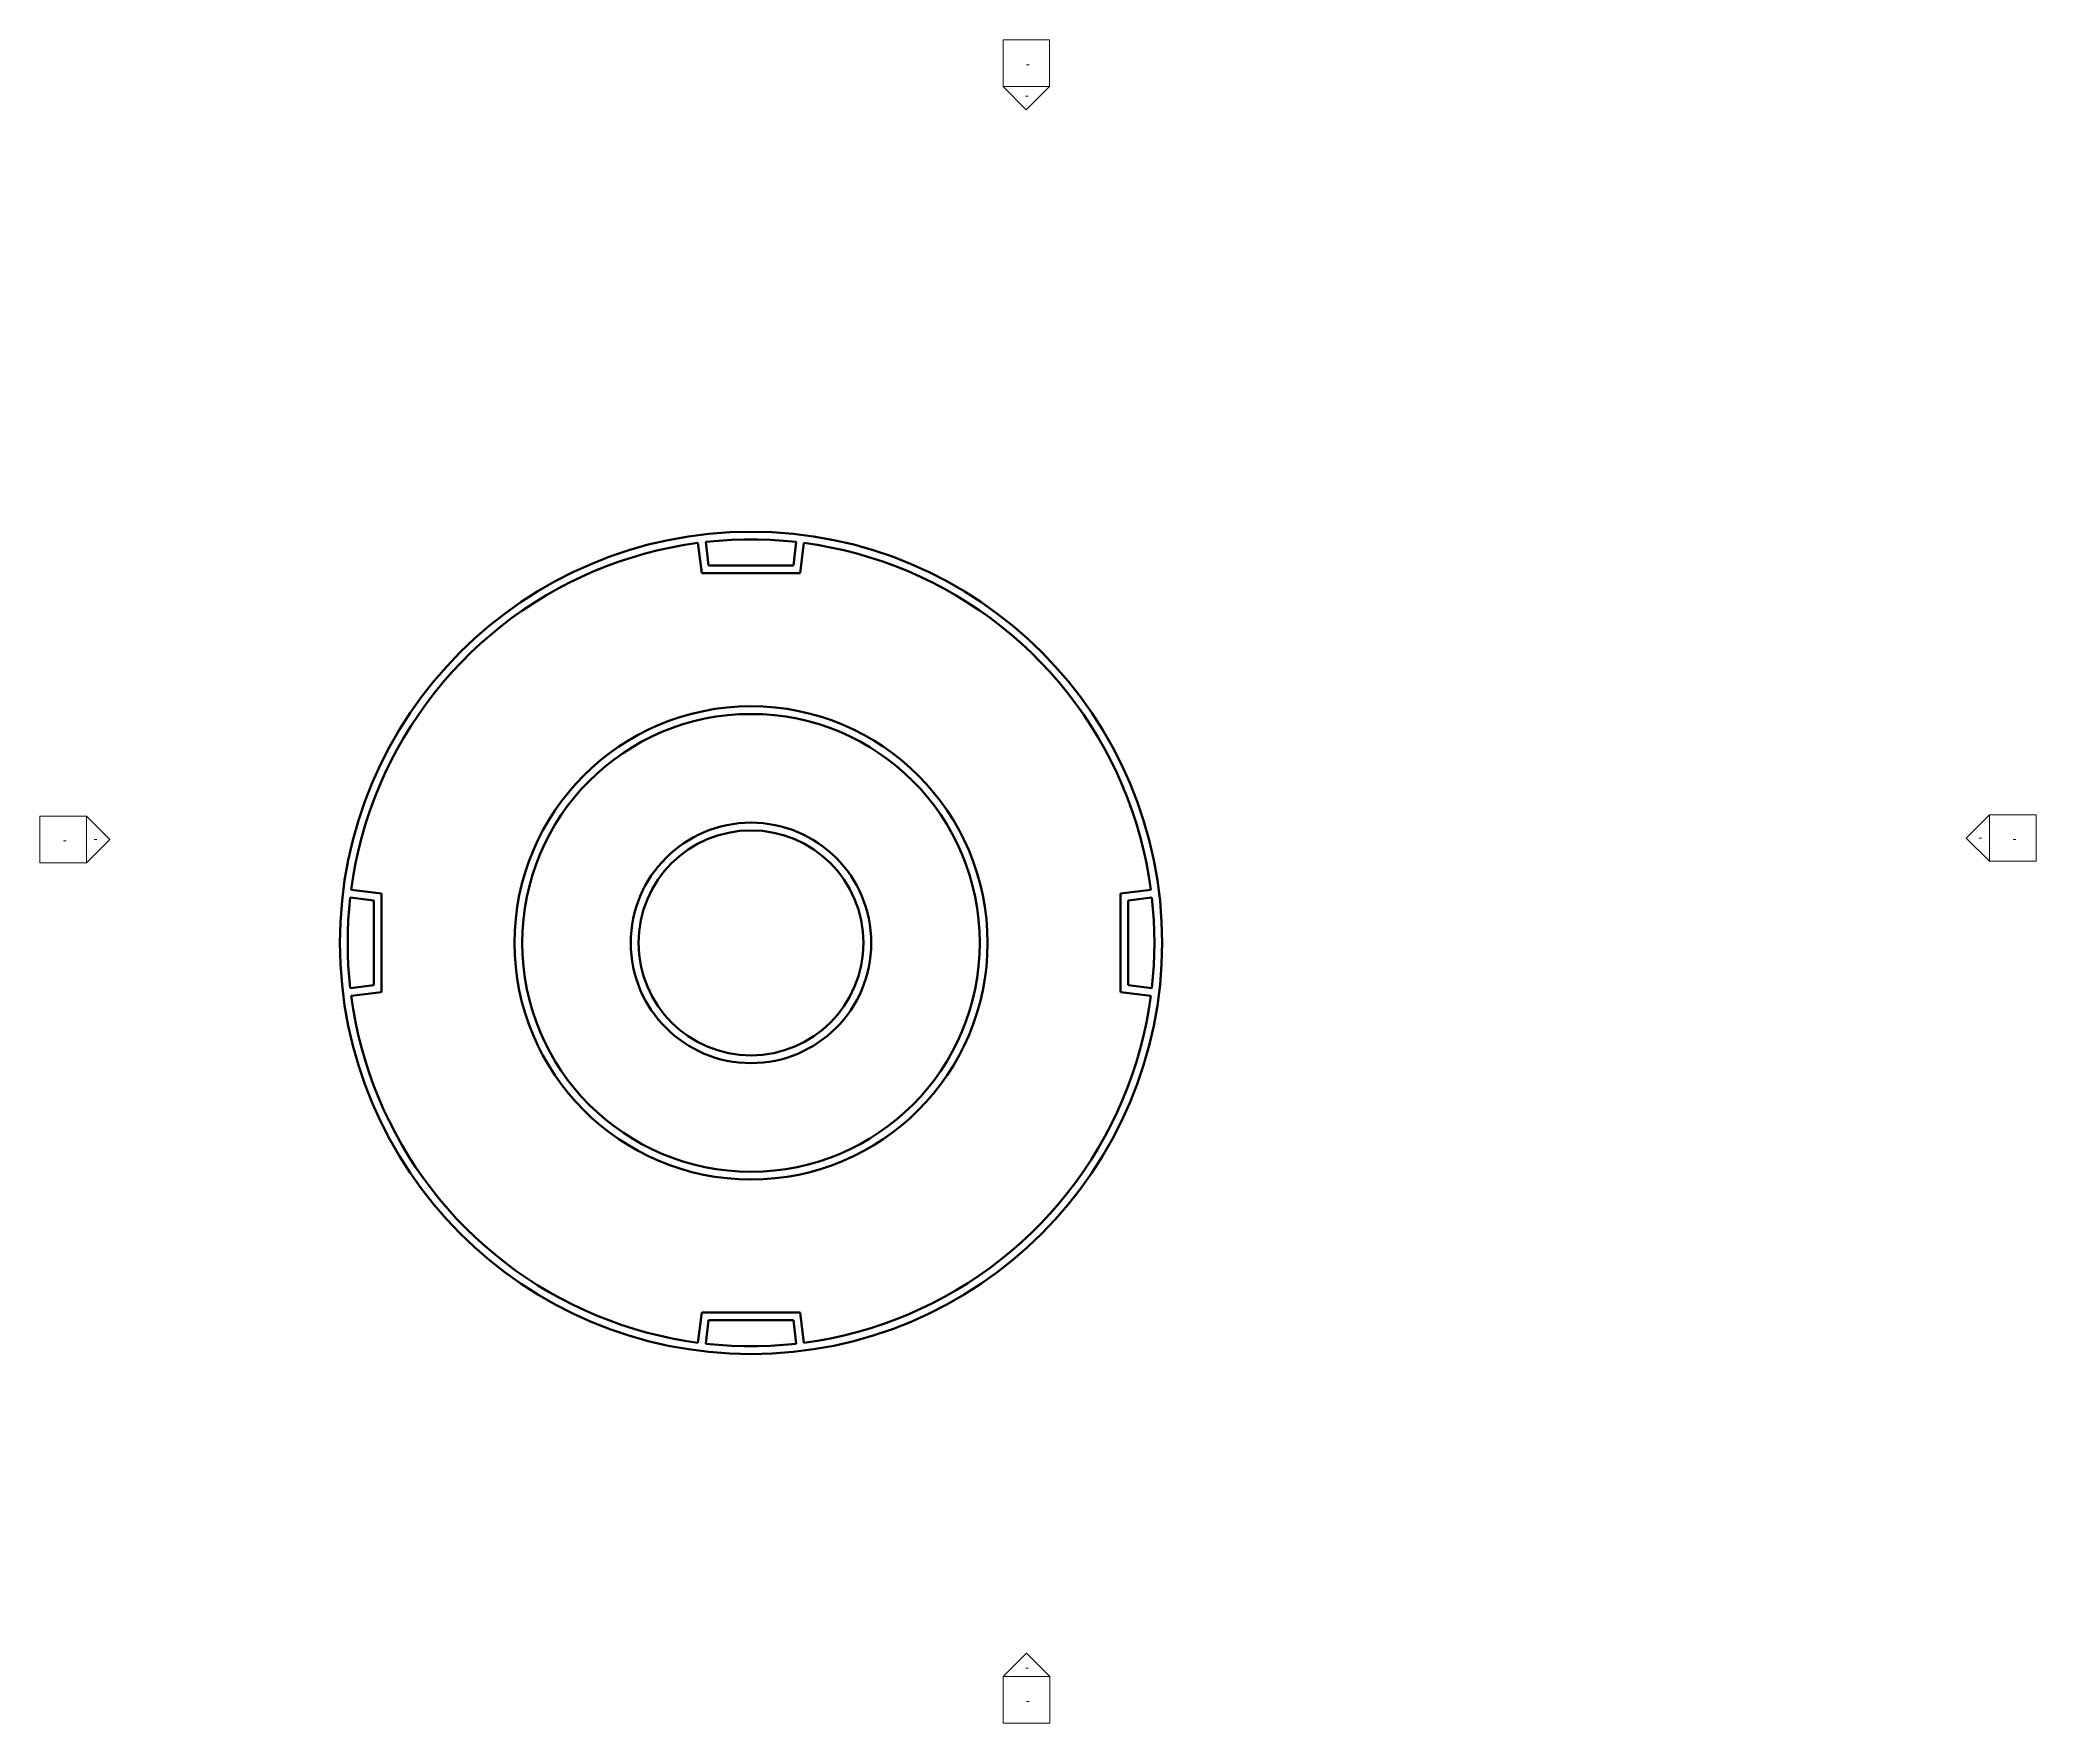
# Model space of a CAD drawing. Header units: inches. Extents: x -1067 to 992, y -835 to 901.
import ezdxf

# ---------------------------------------------------------------- set-up
doc = ezdxf.new("R2010")
doc.units = ezdxf.units.IN
doc.header["$MEASUREMENT"] = 0
doc.layers.add('A-ANNO-SYMB', color=6, linetype='Continuous', lineweight=9)
doc.layers.add('A-WALL', color=2, linetype='Continuous', lineweight=13)

# ---------------------------------------------------------------- blocks, each defined once
blk = doc.blocks.new('Elevation - Detail Number-151647-Arena C Ring')
at = {"layer": 'A-ANNO-SYMB'}
for p, q in [((-0.25, -0.25), (-0.25, 0.25)), ((-0.25, 0.25), (0.25, 0.25)), ((0.25, 0.25), (0.25, -0.25)), ((0.25, -0.25), (-0.25, -0.25))]:
    blk.add_line(p, q, dxfattribs=at)
blk = doc.blocks.new('Elevation - Detail Number-151370-Arena C Ring')
at = {"layer": 'A-ANNO-SYMB'}
for p, q in [((0, 0.25), (-0.25, 0)), ((0.25, 0), (0, 0.25)), ((-0.25, 0), (0.25, 0))]:
    blk.add_line(p, q, dxfattribs=at)
blk = doc.blocks.new('Elevation - Detail Number-V1-Arena C Ring')
at = {"layer": 'A-ANNO-SYMB'}
for p, q in [((0, 0.25), (-0.25, 0)), ((0.25, 0), (0, 0.25)), ((-0.25, 0), (0.25, 0))]:
    blk.add_line(p, q, dxfattribs=at)

msp = doc.modelspace()

# ---------------------------------------------------------------- linework, layer by layer
at = {"layer": 'A-WALL', "lineweight": 50}
for p, q in [((-384.2, 351), (-388.1, 382.3)), ((-380.1, 383.3), (-377.2, 359)), ((-289.7, 359), (-286.7, 383.3)), ((-278.8, 382.3), (-282.6, 351)), ((-282.6, 351), (-384.2, 351)), ((-377.2, 359), (-289.7, 359)), ((-745.8, 24.6), (-714.5, 20.7)), ((-714.5, 20.7), (-714.5, -80.9)), ((47.7, 20.7), (79, 24.6)), ((47.7, -80.9), (47.7, 20.7)), ((-722.5, 13.7), (-746.8, 16.6)), ((-722.5, -73.8), (-722.5, 13.7)), ((79.9, 16.6), (55.7, 13.7)), ((55.7, 13.7), (55.7, -73.8)), ((-746.8, -76.8), (-722.5, -73.8)), ((-714.5, -80.9), (-745.8, -84.8)), ((79, -84.8), (47.7, -80.9)), ((55.7, -73.8), (79.9, -76.8)), ((-388.1, -442.5), (-384.2, -411.2)), ((-384.2, -411.2), (-282.6, -411.2)), ((-282.6, -411.2), (-278.8, -442.5)), ((-377.2, -419.2), (-380.1, -443.5)), ((-289.7, -419.2), (-377.2, -419.2)), ((-286.7, -443.5), (-289.7, -419.2))]:
    msp.add_line(p, q, dxfattribs=at)
for points in [[(-388.1, 382.3), (-401.9, 380.2), (-415.6, 377.7), (-429.2, 374.7), (-442.7, 371.3), (-456.1, 367.4), (-469.4, 363.1), (-482.5, 358.3), (-495.4, 353.1), (-508.1, 347.4), (-520.7, 341.4), (-533, 334.9), (-545.2, 328), (-557, 320.7), (-568.7, 313), (-580, 304.9), (-591.1, 296.5), (-601.9, 287.7), (-612.4, 278.5), (-622.6, 269), (-632.5, 259.1), (-642, 248.9), (-651.2, 238.4), (-660, 227.6), (-668.4, 216.5), (-676.5, 205.2), (-684.2, 193.5), (-691.5, 181.7), (-698.4, 169.5), (-704.9, 157.2), (-711, 144.6), (-716.6, 131.9), (-721.8, 119), (-726.6, 105.9), (-730.9, 92.6), (-734.8, 79.2), (-738.2, 65.7), (-741.2, 52.1), (-743.8, 38.4), (-745.8, 24.6)], [(-286.7, 383.3), (-300, 384.6), (-313.4, 385.4), (-326.7, 385.9), (-340.1, 385.9), (-353.5, 385.4), (-366.8, 384.6), (-380.1, 383.3)], [(79, 24.6), (76.9, 38.4), (74.4, 52.1), (71.4, 65.7), (68, 79.2), (64.1, 92.6), (59.7, 105.9), (55, 119), (49.7, 131.9), (44.1, 144.6), (38, 157.2), (31.6, 169.5), (24.7, 181.7), (17.4, 193.5), (9.7, 205.2), (1.6, 216.5), (-6.9, 227.6), (-15.7, 238.4), (-24.9, 248.9), (-34.4, 259.1), (-44.2, 269), (-54.4, 278.5), (-64.9, 287.7), (-75.7, 296.5), (-86.8, 304.9), (-98.2, 313), (-109.8, 320.7), (-121.7, 328), (-133.8, 334.9), (-146.1, 341.4), (-158.7, 347.4), (-171.4, 353.1), (-184.4, 358.3), (-197.5, 363.1), (-210.7, 367.4), (-224.1, 371.3), (-237.6, 374.7), (-251.3, 377.7), (-265, 380.2), (-278.8, 382.3)], [(-746.8, 16.6), (-747.9, 5), (-748.8, -6.7), (-749.3, -18.4), (-749.4, -30.1)], [(82.6, -30.1), (82.4, -18.4), (81.9, -6.7), (81.1, 5), (79.9, 16.6)], [(-749.4, -30.1), (-749.3, -41.8), (-748.8, -53.5), (-747.9, -65.2), (-746.8, -76.8)], [(79.9, -76.8), (81.1, -65.2), (81.9, -53.5), (82.4, -41.8), (82.6, -30.1)], [(-745.8, -84.8), (-743.8, -98.2), (-741.4, -111.6), (-738.5, -124.9), (-735.2, -138), (-731.4, -151.1), (-727.3, -164), (-722.7, -176.8), (-717.7, -189.5), (-712.3, -202), (-706.4, -214.2), (-700.2, -226.3), (-693.6, -238.2), (-686.6, -249.9), (-679.3, -261.3), (-671.5, -272.5), (-663.4, -283.4), (-655, -294), (-646.2, -304.4), (-637, -314.5), (-627.6, -324.2), (-617.8, -333.7), (-607.7, -342.8), (-597.4, -351.6), (-586.7, -360.1), (-575.8, -368.2), (-564.6, -375.9), (-553.2, -383.3), (-541.5, -390.3), (-529.7, -396.9), (-517.6, -403.1), (-505.3, -408.9), (-492.8, -414.3), (-480.2, -419.3), (-467.4, -423.9), (-454.4, -428.1), (-441.4, -431.8), (-428.2, -435.1), (-414.9, -438), (-401.5, -440.5), (-388.1, -442.5)], [(-278.8, -442.5), (-265, -440.4), (-251.3, -437.9), (-237.6, -434.9), (-224.1, -431.5), (-210.7, -427.6), (-197.5, -423.2), (-184.4, -418.5), (-171.4, -413.3), (-158.7, -407.6), (-146.1, -401.5), (-133.8, -395.1), (-121.7, -388.2), (-109.8, -380.9), (-98.2, -373.2), (-86.8, -365.1), (-75.7, -356.6), (-64.9, -347.8), (-54.4, -338.7), (-44.2, -329.1), (-34.4, -319.3), (-24.9, -309.1), (-15.7, -298.6), (-6.9, -287.8), (1.6, -276.7), (9.7, -265.3), (17.4, -253.7), (24.7, -241.8), (31.6, -229.7), (38, -217.4), (44.1, -204.8), (49.7, -192.1), (55, -179.1), (59.7, -166), (64.1, -152.8), (68, -139.4), (71.4, -125.9), (74.4, -112.3), (76.9, -98.5), (79, -84.8)], [(-380.1, -443.5), (-366.8, -444.7), (-353.5, -445.6), (-340.1, -446), (-326.7, -446), (-313.4, -445.6), (-300, -444.7), (-286.7, -443.5)]]:
    msp.add_lwpolyline(points, dxfattribs=at)
for radius, start, end in [(424, 0, 180), (244, 0, 180), (236, 0, 180), (124, 0, 180), (116, 0, 180), (424, 180, 360), (244, 180, 360), (236, 180, 360), (124, 180, 360), (116, 180, 360)]:
    msp.add_arc((-333.4, -30.1), radius, start, end, dxfattribs=at)

# ---------------------------------------------------------------- block references
at = {"layer": 'A-ANNO-SYMB', "xscale": 95.99999999999994, "yscale": 95.99999999999994, "zscale": 95.99999999999994}
for name, p in [('Elevation - Detail Number-151647-Arena C Ring', (-49.5, 877)), ('Elevation - Detail Number-151647-Arena C Ring', (-1042.8, 76.6)), ('Elevation - Detail Number-151647-Arena C Ring', (968, 78)), ('Elevation - Detail Number-151370-Arena C Ring', (-49.3, -786.6)), ('Elevation - Detail Number-151647-Arena C Ring', (-49.3, -810.6))]:
    msp.add_blockref(name, p, dxfattribs=at)
at = {"layer": 'A-ANNO-SYMB', "extrusion": (0, 0, -1), "xscale": 95.99999999999994, "yscale": 95.99999999999994, "zscale": 95.99999999999994}
for p, rotation in [((49.5, 853), 180), ((1018.8, 76.6), 90.00000000000038)]:
    msp.add_blockref('Elevation - Detail Number-V1-Arena C Ring', p, dxfattribs=dict(at, rotation=rotation))
at = {"layer": 'A-ANNO-SYMB', "xscale": 95.99999999999994, "yscale": 95.99999999999994, "zscale": 95.99999999999994, "rotation": 90}
msp.add_blockref('Elevation - Detail Number-151370-Arena C Ring', (944, 78), dxfattribs=at)

# ---------------------------------------------------------------- next in the draw order: texts
at = {"layer": 'A-ANNO-SYMB', "char_height": 8.852, "width": 4.86, "attachment_point": 2, "line_spacing_factor": 0.938532, "bg_fill": 3, "box_fill_scale": 1.25, "bg_fill_color": 0, "bg_fill_transparency": 0}
for insert in [(-47.9, 880.8), (-49, 848.3), (-1041.2, 80.4), (-1009.4, 81.9), (934.5, 83.2), (969.6, 81.8), (-48.8, -772.4), (-47.8, -806.8)]:
    msp.add_mtext('\\fArial|b0|i0|c0|p34|;-', dxfattribs=dict(at, insert=insert))

doc.saveas('drawing.dxf')
